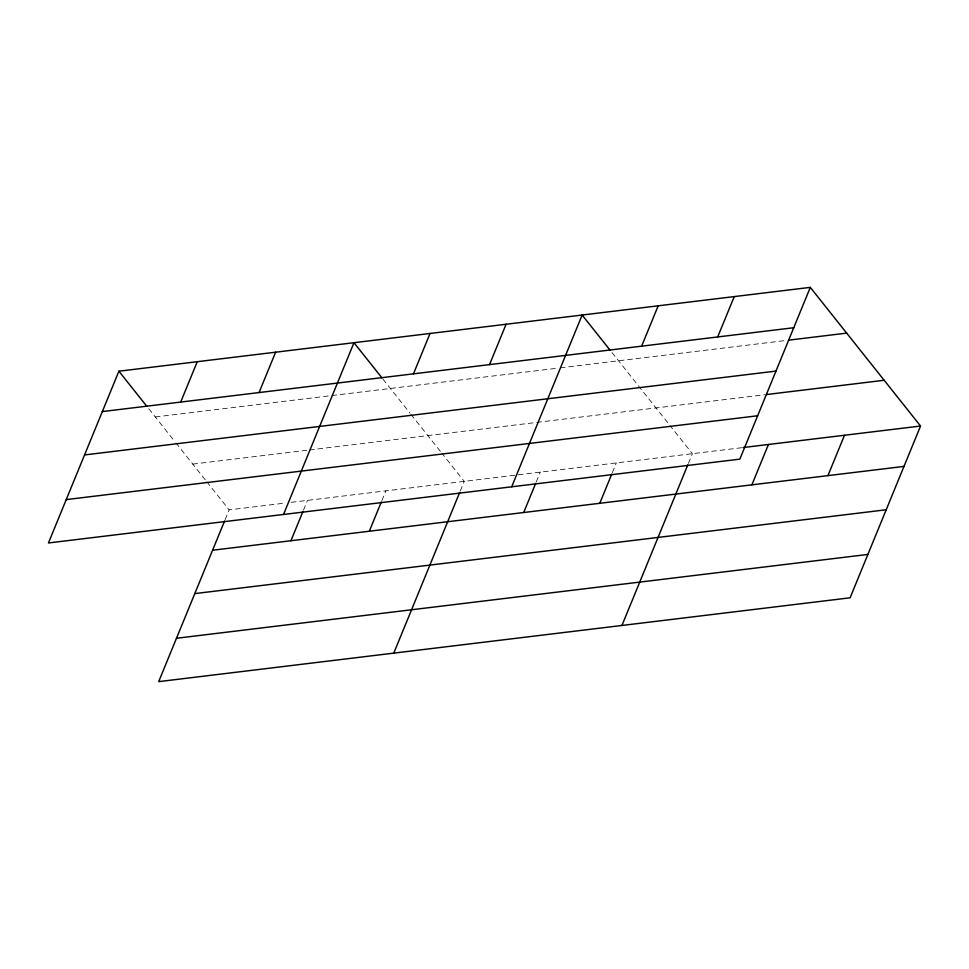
<?xml version="1.0" encoding="UTF-8"?>
<svg xmlns="http://www.w3.org/2000/svg" width="969" height="969" viewBox="0 0 969 969"><rect width="100%" height="100%" fill="white"/><g stroke="black" fill="none" stroke-linecap="round" stroke-linejoin="round"><path stroke-width="0.73" stroke-dasharray="4.84 3.63" d="M225.147 519.614L229.144 509.864L285.322 503.056M303.503 510.106L307.5 500.367M381.871 500.61L385.868 490.859M460.227 491.101L464.224 481.363L441.84 453.201M536.281 481.884L540.278 472.133M612.335 472.666L616.332 462.916M688.39 463.436L692.387 453.698L670.003 425.536M155.282 416.961L558.871 368.026M560.361 367.845L785.544 340.531M192.758 464.103L308.081 450.125M309.559 449.943L535.215 422.581M536.705 422.399L764.868 394.734M291.245 502.342L743.09 447.545M611.996 352.571L669.07 424.361M382.9 379.073L410.032 413.206M410.977 414.381L440.907 452.026M148.754 408.748L174.953 441.707M175.898 442.894L205.828 480.527M206.76 481.702L229.144 509.864"/><path stroke-width="1.45" d="M118.896 371.2L48.45 542.967L739.856 459.136L810.302 287.369L118.896 371.2L146.888 406.399M180.706 402.062L197.252 361.703M259.062 392.566L275.62 352.195M224.578 521.007L158.698 681.631L850.104 597.8L920.55 426.033L810.302 287.369M283.529 514.466L353.976 342.699L381.968 377.898M290.942 540.738L302.934 511.499M413.472 373.84L430.03 333.469M369.31 531.23L381.301 502.003M489.527 364.623L506.084 324.252M393.777 653.13L459.657 492.494M511.693 486.801L582.139 315.034L610.131 350.233M523.72 512.504L535.712 483.277M641.635 346.175L658.193 305.804M599.775 503.286L611.766 474.059M717.69 336.958L734.248 296.587M621.941 625.465L687.82 464.829M751.883 484.839L768.441 444.468M827.938 475.622L844.496 435.251M102.339 411.571L793.744 327.728M788.524 340.18L846.688 333.118M84.557 454.933L775.963 371.091M766.358 394.553L884.164 380.272M66.231 499.604L757.637 415.774M743.09 447.545L920.55 426.033M212.586 550.235L903.992 466.404M194.805 593.597L886.211 509.767M176.479 638.268L867.885 554.438"/></g></svg>
